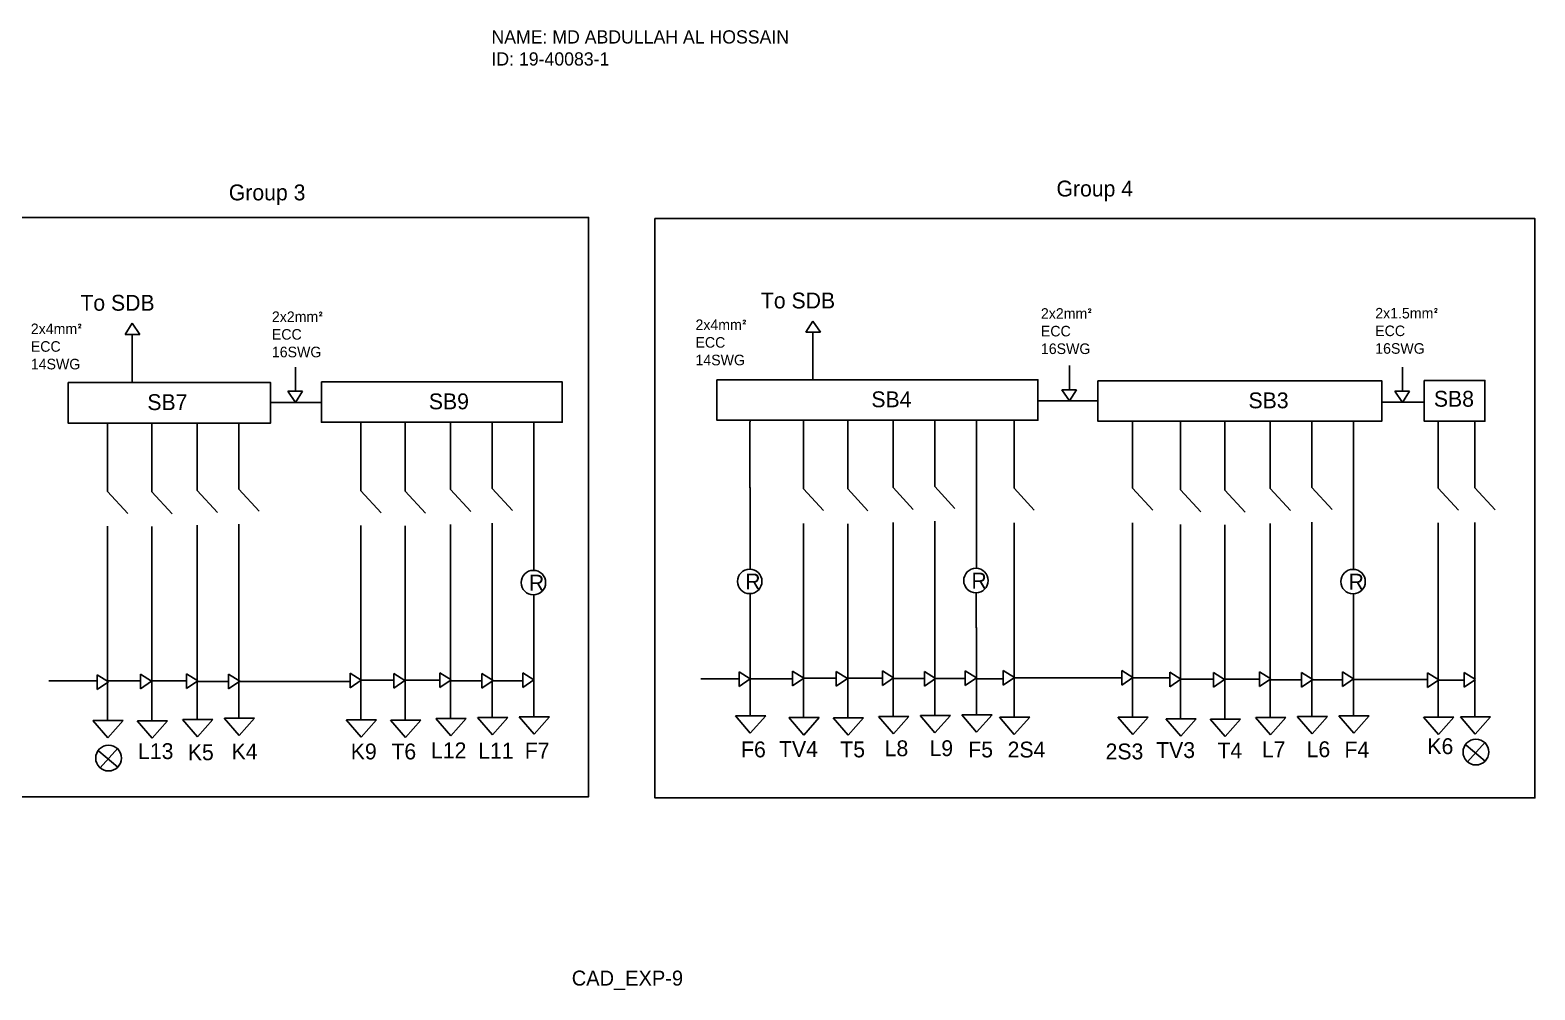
# Model space of a CAD drawing. Header units: inches. Extents: x 833 to 7247, y -1374 to 1597.
# Drawn here: x 2694 to 4402, y -1374 to -284 of the extents above; entities that cross this region are included whole.
import ezdxf

# ---------------------------------------------------------------- set-up
doc = ezdxf.new("R2010")
doc.units = ezdxf.units.IN
doc.header["$MEASUREMENT"] = 0

msp = doc.modelspace()

# ---------------------------------------------------------------- linework, layer by layer
at = {"color": 7}
for p, q in [((3581.98, -614.43), (3574.04, -627.15)), ((3590.72, -627.15), (3581.98, -614.43)), ((2809.62, -617.01), (2801.68, -629.73)), ((2801.68, -629.73), (2818.36, -629.73)), ((2818.36, -629.73), (2809.62, -617.01)), ((2809.62, -684.44), (2809.62, -629.73)), ((3574.04, -627.15), (3590.72, -627.15)), ((3581.98, -681.12), (3581.98, -627.15)), ((3873.64, -665.05), (3873.64, -692.44)), ((2995.14, -666.72), (2995.14, -694.12)), ((4251.54, -666.69), (4251.54, -694.08)), ((3003.08, -694.12), (2986.4, -694.12)), ((2986.4, -694.12), (2995.14, -706.83)), ((2995.14, -706.83), (3003.08, -694.12)), ((3881.58, -692.44), (3864.9, -692.44)), ((3864.9, -692.44), (3873.64, -705.16)), ((3873.64, -705.16), (3881.58, -692.44)), ((4259.48, -694.08), (4242.8, -694.08)), ((4242.8, -694.08), (4251.54, -706.8)), ((4251.54, -706.8), (4259.48, -694.08)), ((2966.69, -706.99), (3024.67, -706.99)), ((3837.71, -704.87), (3905.63, -704.87)), ((4227.6, -706.63), (4276.11, -706.63)), ((2781.74, -731.05), (2781.74, -807.95)), ((2832.01, -731.4), (2832.01, -808.3)), ((2883.51, -730.25), (2883.51, -806.72)), ((2930.71, -730.25), (2930.71, -805.33)), ((3069.25, -730.17), (3069.25, -807.06)), ((3119.53, -730.52), (3119.53, -807.41)), ((3171.03, -729.37), (3171.03, -805.84)), ((3218.22, -729.37), (3218.22, -804.45)), ((3265.48, -729.37), (3265.48, -804.22)), ((3510.7, -728.83), (3510.7, -803.68)), ((3510.87, -729.03), (3510.87, -727.1)), ((3571.54, -727.82), (3571.54, -804.72)), ((3621.82, -728.17), (3621.82, -805.07)), ((3673.32, -727.02), (3673.32, -803.49)), ((3720.51, -727.02), (3720.51, -802.1)), ((3767.77, -727.02), (3767.77, -801.87)), ((3810.55, -727.28), (3810.55, -804.17)), ((3945.08, -728.23), (3945.08, -804.17)), ((3999.57, -729.02), (3999.57, -805.92)), ((4049.84, -729.38), (4049.84, -806.27)), ((4101.34, -728.23), (4101.34, -804.7)), ((4148.54, -728.23), (4148.54, -803.31)), ((4195.8, -728.23), (4195.8, -803.08)), ((4292.05, -728.16), (4292.05, -804.06)), ((4333.67, -728.16), (4333.67, -803.79)), ((3720.51, -802.1), (3743.4, -827.04)), ((3767.72, -802.37), (3767.72, -895.28)), ((2781.74, -807.95), (2804.62, -832.89)), ((2832.01, -808.3), (2854.89, -833.24)), ((2883.51, -806.72), (2906.39, -831.66)), ((2930.71, -805.33), (2953.59, -830.27)), ((3069.25, -807.06), (3092.14, -832)), ((3119.53, -807.41), (3142.41, -832.35)), ((3171.03, -805.84), (3193.91, -830.78)), ((3218.22, -804.45), (3241.11, -829.39)), ((3265.43, -804.71), (3265.43, -897.63)), ((3510.91, -803.35), (3510.91, -896.26)), ((3571.54, -804.72), (3594.43, -829.66)), ((3621.82, -805.07), (3644.7, -830.01)), ((3673.32, -803.49), (3696.2, -828.43)), ((3810.55, -804.17), (3833.43, -829.11)), ((3945.08, -804.17), (3967.96, -829.11)), ((3999.57, -805.92), (4022.45, -830.86)), ((4049.84, -806.27), (4072.73, -831.21)), ((4101.34, -804.7), (4124.23, -829.64)), ((4148.54, -803.31), (4171.42, -828.24)), ((4195.74, -803.57), (4195.74, -896.49)), ((4292.05, -804.06), (4314.93, -828.99)), ((4333.67, -803.79), (4356.55, -828.73)), ((2781.74, -847.43), (2781.74, -1067.73)), ((2832.01, -847.79), (2832.01, -1068.08)), ((2883.51, -846.21), (2883.51, -1066.5)), ((2930.71, -844.82), (2930.71, -1065.11)), ((3069.25, -846.55), (3069.25, -1066.84)), ((3119.53, -846.9), (3119.53, -1067.19)), ((3171.03, -845.33), (3171.03, -1065.62)), ((3218.22, -843.93), (3218.22, -1064.23)), ((3571.54, -844.2), (3571.54, -1064.5)), ((3621.82, -844.55), (3621.82, -1064.85)), ((3673.32, -842.98), (3673.32, -1063.27)), ((3720.51, -841.59), (3720.51, -1061.88)), ((3810.55, -843.66), (3810.55, -1063.95)), ((3945.08, -843.66), (3945.08, -1063.95)), ((3999.57, -845.41), (3999.57, -1065.7)), ((4049.84, -845.76), (4049.84, -1066.05)), ((4101.34, -844.18), (4101.34, -1064.48)), ((4148.54, -842.79), (4148.54, -1063.08)), ((4292.05, -843.54), (4292.05, -1063.84)), ((4333.67, -843.28), (4333.67, -1063.57)), ((3265.41, -964.85), (3265.41, -925.23)), ((3510.9, -963.48), (3510.9, -923.86)), ((3767.7, -962.5), (3767.7, -922.88)), ((4195.73, -963.7), (4195.73, -924.09)), ((3265.43, -964.57), (3265.43, -1063.84)), ((3510.91, -963.2), (3510.91, -1062.47)), ((3767.72, -962.23), (3767.72, -1061.49)), ((4195.74, -963.43), (4195.74, -1062.7)), ((2769.92, -1022.91), (2715.01, -1022.91)), ((2715.01, -1022.91), (2715.67, -1022.91)), ((2769.91, -1016.09), (2769.91, -1032.77)), ((2782.63, -1024.03), (2769.91, -1016.09)), ((2769.91, -1032.77), (2782.63, -1024.03)), ((2781.69, -1022.91), (2818.94, -1022.91)), ((2818.94, -1015.37), (2818.94, -1032.05)), ((2831.66, -1023.31), (2818.94, -1015.37)), ((2818.94, -1032.05), (2831.66, -1023.31)), ((2832.02, -1022.91), (2870.58, -1022.91)), ((2871.24, -1014.72), (2871.24, -1031.39)), ((2883.96, -1022.66), (2871.24, -1014.72)), ((2871.24, -1031.39), (2883.96, -1022.66)), ((2883.66, -1023.56), (2918.95, -1023.56)), ((2918.95, -1015.37), (2918.95, -1032.05)), ((2931.67, -1023.31), (2918.95, -1015.37)), ((2918.95, -1032.05), (2931.67, -1023.31)), ((2930.72, -1023.56), (2965.36, -1023.56)), ((2965.36, -1023.56), (3056.88, -1023.56)), ((3056.88, -1014.11), (3056.88, -1030.79)), ((3069.6, -1022.05), (3056.88, -1014.11)), ((3056.88, -1030.79), (3069.6, -1022.05)), ((3069.2, -1022.02), (3106.46, -1022.02)), ((3106.46, -1014.49), (3106.46, -1031.16)), ((3119.18, -1022.43), (3106.46, -1014.49)), ((3106.46, -1031.16), (3119.18, -1022.43)), ((3119.54, -1022.02), (3158.1, -1022.02)), ((3158.76, -1013.83), (3158.76, -1030.51)), ((3171.47, -1021.77), (3158.76, -1013.83)), ((3158.76, -1030.51), (3171.47, -1021.77)), ((3171.18, -1022.67), (3206.47, -1022.67)), ((3206.47, -1014.49), (3206.47, -1031.16)), ((3219.19, -1022.43), (3206.47, -1014.49)), ((3206.47, -1031.16), (3219.19, -1022.43)), ((3218.24, -1022.67), (3252.88, -1022.67)), ((3252.88, -1013.83), (3252.88, -1030.51)), ((3265.6, -1021.77), (3252.88, -1013.83)), ((3252.88, -1030.51), (3265.6, -1021.77)), ((3498.98, -1020.36), (3454.88, -1020.36)), ((3498.37, -1012.46), (3498.37, -1029.14)), ((3511.09, -1020.41), (3498.37, -1012.46)), ((3498.37, -1029.14), (3511.09, -1020.41)), ((3511.33, -1020.36), (3559.85, -1020.36)), ((3559.17, -1011.77), (3559.17, -1028.44)), ((3571.89, -1019.71), (3559.17, -1011.77)), ((3559.17, -1028.44), (3571.89, -1019.71)), ((3571.49, -1019.67), (3608.75, -1019.67)), ((3608.75, -1012.14), (3608.75, -1028.82)), ((3621.47, -1020.08), (3608.75, -1012.14)), ((3608.75, -1028.82), (3621.47, -1020.08)), ((3621.83, -1019.67), (3660.39, -1019.67)), ((3661.05, -1011.49), (3661.05, -1028.16)), ((3673.76, -1019.43), (3661.05, -1011.49)), ((3661.05, -1028.16), (3673.76, -1019.43)), ((3673.47, -1020.33), (3708.76, -1020.33)), ((3708.76, -1012.14), (3708.76, -1028.82)), ((3721.48, -1020.08), (3708.76, -1012.14)), ((3708.76, -1028.82), (3721.48, -1020.08)), ((3720.53, -1020.33), (3755.17, -1020.33)), ((3755.17, -1011.49), (3755.17, -1028.16)), ((3767.89, -1019.43), (3755.17, -1011.49)), ((3755.17, -1028.16), (3767.89, -1019.43)), ((3768.02, -1020.36), (3798.02, -1020.36)), ((3798.18, -1011.22), (3798.18, -1027.9)), ((3810.9, -1019.16), (3798.18, -1011.22)), ((3798.18, -1027.9), (3810.9, -1019.16)), ((3810.37, -1019.48), (3932.98, -1019.48)), ((3932.71, -1011.22), (3932.71, -1027.9)), ((3945.42, -1019.16), (3932.71, -1011.22)), ((3932.71, -1027.9), (3945.42, -1019.16)), ((3945.33, -1019.48), (3986.79, -1019.48)), ((3987.2, -1012.97), (3987.2, -1029.65)), ((3999.92, -1020.91), (3987.2, -1012.97)), ((3987.2, -1029.65), (3999.92, -1020.91)), ((3999.52, -1020.88), (4036.78, -1020.88)), ((4036.78, -1013.34), (4036.78, -1030.02)), ((4049.5, -1021.28), (4036.78, -1013.34)), ((4036.78, -1030.02), (4049.5, -1021.28)), ((4049.85, -1020.88), (4088.42, -1020.88)), ((4089.07, -1012.69), (4089.07, -1029.37)), ((4101.79, -1020.63), (4089.07, -1012.69)), ((4089.07, -1029.37), (4101.79, -1020.63)), ((4101.49, -1021.53), (4136.79, -1021.53)), ((4136.79, -1013.34), (4136.79, -1030.02)), ((4149.51, -1021.28), (4136.79, -1013.34)), ((4136.79, -1030.02), (4149.51, -1021.28)), ((4148.56, -1021.53), (4183.2, -1021.53)), ((4183.2, -1012.69), (4183.2, -1029.37)), ((4195.92, -1020.63), (4183.2, -1012.69)), ((4183.2, -1029.37), (4195.92, -1020.63)), ((4195.84, -1021.24), (4279.64, -1021.24)), ((4279.8, -1013.88), (4279.8, -1030.55)), ((4292.51, -1021.82), (4279.8, -1013.88)), ((4279.8, -1030.55), (4292.51, -1021.82)), ((4292.03, -1022.15), (4321.75, -1022.15)), ((4321.57, -1013.17), (4321.57, -1029.84)), ((4334.29, -1021.11), (4321.57, -1013.17)), ((4321.57, -1029.84), (4334.29, -1021.11)), ((3056.88, -1030.79), (3056.88, -1030.79)), ((3559.17, -1028.44), (3559.17, -1028.44)), ((3798.18, -1027.9), (3798.18, -1027.9)), ((3932.71, -1027.9), (3932.71, -1027.9)), ((3987.2, -1029.65), (3987.2, -1029.65)), ((2782.01, -1087.52), (2765.12, -1067.83)), ((2765.43, -1067.83), (2799.53, -1067.83)), ((2799.53, -1067.83), (2782.01, -1087.52)), ((2832.29, -1087.87), (2815.4, -1068.19)), ((2815.71, -1068.19), (2849.8, -1068.19)), ((2849.8, -1068.19), (2832.29, -1087.87)), ((2883.78, -1086.3), (2866.89, -1066.61)), ((2867.21, -1066.61), (2901.3, -1066.61)), ((2901.3, -1066.61), (2883.78, -1086.3)), ((2930.98, -1084.91), (2914.09, -1065.22)), ((2914.4, -1065.22), (2948.5, -1065.22)), ((2948.5, -1065.22), (2930.98, -1084.91)), ((3069.53, -1086.64), (3052.64, -1066.95)), ((3052.95, -1066.95), (3087.05, -1066.95)), ((3087.05, -1066.95), (3069.53, -1086.64)), ((3119.8, -1086.99), (3102.91, -1067.3)), ((3103.23, -1067.3), (3137.32, -1067.3)), ((3137.32, -1067.3), (3119.8, -1086.99)), ((3171.3, -1085.41), (3154.41, -1065.73)), ((3154.73, -1065.73), (3188.82, -1065.73)), ((3188.82, -1065.73), (3171.3, -1085.41)), ((3218.5, -1084.02), (3201.61, -1064.33)), ((3201.92, -1064.33), (3236.02, -1064.33)), ((3236.02, -1064.33), (3218.5, -1084.02)), ((3265.7, -1083.5), (3248.81, -1063.82)), ((3248.81, -1063.82), (3283.22, -1063.82)), ((3283.22, -1063.82), (3265.7, -1083.5)), ((3511.19, -1082.14), (3494.3, -1062.45)), ((3494.3, -1062.45), (3528.71, -1062.45)), ((3528.71, -1062.45), (3511.19, -1082.14)), ((3571.82, -1084.29), (3554.93, -1064.6)), ((3555.24, -1064.6), (3589.34, -1064.6)), ((3589.34, -1064.6), (3571.82, -1084.29)), ((3622.09, -1084.64), (3605.2, -1064.95)), ((3605.52, -1064.95), (3639.61, -1064.95)), ((3639.61, -1064.95), (3622.09, -1084.64)), ((3673.59, -1083.07), (3656.7, -1063.38)), ((3657.01, -1063.38), (3691.11, -1063.38)), ((3691.11, -1063.38), (3673.59, -1083.07)), ((3720.79, -1081.68), (3703.9, -1061.99)), ((3704.21, -1061.99), (3738.31, -1061.99)), ((3738.31, -1061.99), (3720.79, -1081.68)), ((3767.99, -1081.16), (3751.1, -1061.47)), ((3751.1, -1061.47), (3785.51, -1061.47)), ((3785.51, -1061.47), (3767.99, -1081.16)), ((3810.83, -1083.75), (3793.94, -1064.06)), ((3794.25, -1064.06), (3828.34, -1064.06)), ((3828.34, -1064.06), (3810.83, -1083.75)), ((3945.36, -1083.75), (3928.47, -1064.06)), ((3928.78, -1064.06), (3962.87, -1064.06)), ((3962.87, -1064.06), (3945.36, -1083.75)), ((3999.85, -1085.49), (3982.96, -1065.81)), ((3983.27, -1065.81), (4017.36, -1065.81)), ((4017.36, -1065.81), (3999.85, -1085.49)), ((4050.12, -1085.84), (4033.23, -1066.16)), ((4033.54, -1066.16), (4067.64, -1066.16)), ((4067.64, -1066.16), (4050.12, -1085.84)), ((4101.62, -1084.27), (4084.73, -1064.58)), ((4085.04, -1064.58), (4119.14, -1064.58)), ((4119.14, -1064.58), (4101.62, -1084.27)), ((4148.82, -1082.88), (4131.93, -1063.19)), ((4132.24, -1063.19), (4166.33, -1063.19)), ((4166.33, -1063.19), (4148.82, -1082.88)), ((4196.02, -1082.36), (4179.13, -1062.67)), ((4179.13, -1062.67), (4213.54, -1062.67)), ((4213.54, -1062.67), (4196.02, -1082.36)), ((4292.32, -1083.63), (4275.43, -1063.94)), ((4275.75, -1063.94), (4309.84, -1063.94)), ((4309.84, -1063.94), (4292.32, -1083.63)), ((4333.95, -1083.37), (4317.06, -1063.68)), ((4317.37, -1063.68), (4351.46, -1063.68)), ((4351.46, -1063.68), (4333.95, -1083.37)), ((4345.09, -1092.5), (4325.22, -1114.74)), ((2771.7, -1102.52), (2793.16, -1120.78)), ((2793.16, -1099.34), (2773.29, -1121.58)), ((4323.63, -1095.68), (4345.09, -1113.94))]:
    msp.add_line(p, q, dxfattribs=at)
for points in [[(2637.25, -496.94), (3327.53, -496.94), (3327.53, -1154.36), (2637.25, -1154.36)], [(3402.95, -498.27), (4401.7, -498.27), (4401.7, -1155.67), (3402.95, -1155.67)], [(3473.24, -681.12), (3837.67, -681.12), (3837.67, -727.02), (3473.24, -727.02)], [(3905.79, -682.33), (4227.96, -682.33), (4227.96, -728.23), (3905.79, -728.23)], [(4276.03, -681.81), (4344.96, -681.81), (4344.96, -728.16), (4276.03, -728.16)], [(2736.88, -684.35), (2966.75, -684.35), (2966.75, -730.25), (2736.88, -730.25)], [(3024.4, -683.47), (3297.65, -683.47), (3297.65, -729.37), (3024.4, -729.37)]]:
    msp.add_lwpolyline(points, close=True, dxfattribs=at)
for centre, radius in [((3265, -911.34), 13.9), ((3510.48, -909.97), 13.9), ((3767.29, -909), 13.9), ((4195.31, -910.2), 13.9), ((4334.76, -1103.62), 14.65), ((2782.83, -1110.46), 14.65)]:
    msp.add_circle(centre, radius, dxfattribs=at)

# ---------------------------------------------------------------- texts
at = {"attachment_point": 1}
for s, insert, char_height, width in [('NAME: MD ABDULLAH AL HOSSAIN\\PID: 19-40083-1', (3217.39, -284.51), 15, 405.9067), ('CAD_EXP-9', (3308.53, -1351.66), 17, 258.6631)]:
    msp.add_mtext(s, dxfattribs=dict(at, insert=insert, char_height=char_height, width=width))
at = {"color": 7, "attachment_point": 1}
for s, insert, char_height, width in [('Group 3', (2919.27, -459.52), 18, 272.7124), ('Group 4', (3858.67, -455.12), 18, 272.7124), ('To SDB', (2750.8, -584.76), 18, 152.6226), ('To SDB', (3523.16, -582.18), 18, 152.6226), ('2x2mm{\\fISOCPEUR|b0|i0|c0|p34;²}\\PECC\\P16SWG', (2968.17, -603.59), 12, 157.3921), ('2x4mm{\\fISOCPEUR|b0|i0|c0|p34;²}\\PECC\\P14SWG', (3448.94, -612.69), 12, 157.3921), ('2x2mm{\\fISOCPEUR|b0|i0|c0|p34;²}\\PECC\\P16SWG', (3841.01, -599.91), 12, 157.3921), ('2x1.5mm{\\fISOCPEUR|b0|i0|c0|p34;²}\\PECC\\P16SWG', (4220.46, -599.58), 12, 157.3921), ('2x4mm{\\fISOCPEUR|b0|i0|c0|p34;²}\\PECC\\P14SWG', (2694.56, -617.33), 12, 157.3921), ('SB7', (2826.84, -697.52), 18, 120.1249), ('SB9', (3146.31, -696.64), 18, 120.1249), ('SB4', (3648.6, -694.29), 18, 120.1249), ('SB3', (4076.62, -695.5), 18, 120.1249), ('SB8', (4287.04, -693.71), 18, 120.1249), ('R', (3259.86, -902.39), 18, 50.0793), ('R', (3505.35, -901.03), 18, 50.0793), ('R', (3762.15, -900.05), 18, 50.0793), ('R', (4190.18, -901.25), 18, 50.0793), ('L12', (3148.78, -1092.71), 18, 129.5702), ('L11', (3202.35, -1093.05), 18, 129.5702), ('F7', (3255.2, -1093.01), 18, 129.5702), ('F6', (3500.69, -1091.64), 18, 129.5702), ('TV4', (3543.78, -1091.19), 18, 129.5702), ('T5', (3613.31, -1091.64), 18, 129.5702), ('L8', (3663.68, -1090.36), 18, 129.5702), ('L9', (3714.55, -1090.25), 18, 129.5702), ('F5', (3758.57, -1091.74), 18, 129.5702), ('2S4', (3803.23, -1091.81), 18, 129.5702), ('TV3', (3971.81, -1092.39), 18, 129.5702), ('T4', (4041.34, -1092.84), 18, 129.5702), ('L7', (4091.71, -1091.56), 18, 129.5702), ('L6', (4142.58, -1091.45), 18, 129.5702), ('F4', (4185.51, -1091.86), 18, 129.5702), ('K6', (4279.69, -1087.98), 18, 129.5702), ('L13', (2816.29, -1093.59), 18, 129.5702), ('K5', (2872.76, -1094.87), 18, 129.5702), ('K4', (2922.5, -1093.93), 18, 129.5702), ('K9', (3057.71, -1093.98), 18, 129.5702), ('T6', (3103.81, -1093.98), 18, 129.5702), ('2S3', (3914.42, -1093.96), 18, 129.5702)]:
    msp.add_mtext(s, dxfattribs=dict(at, insert=insert, char_height=char_height, width=width))

doc.saveas('drawing.dxf')
